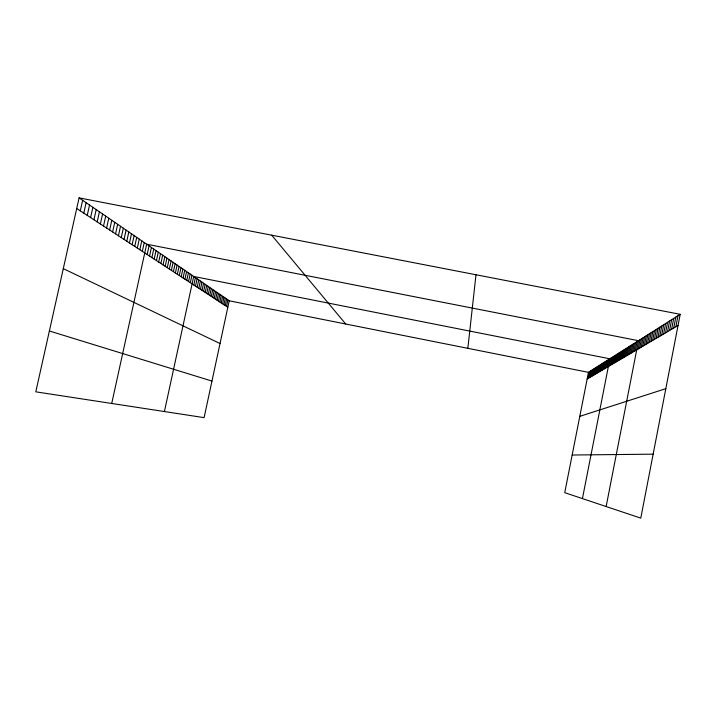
<?xml version="1.0" encoding="UTF-8"?>
<svg xmlns="http://www.w3.org/2000/svg" width="716" height="716" viewBox="0 0 716 716"><rect width="100%" height="100%" fill="white"/><g stroke="black" fill="none" stroke-linecap="round" stroke-linejoin="round"><path stroke-width="1.07" d="M467.843 348.325L475.997 274.756M669.55 330.479L671.635 319.739M671.617 329.262L673.711 318.423M673.711 328.026L675.832 317.081M675.859 326.765L677.998 315.711M680.2 314.315L640.775 518.133L564.736 492.671L588.471 372.347L680.2 314.315L79.091 197.867L35.8 391.831L204.105 417.634L229.218 300.81L79.091 197.867M628.362 354.715L630.062 346.034M629.704 353.928L631.414 345.184M631.065 353.131L632.783 344.315M632.443 352.317L634.179 343.429M633.848 351.484L635.602 342.534M635.28 350.652L637.043 341.621M606.139 506.534L638.502 340.691L146.673 244.21L111.723 403.466M638.207 348.925L639.988 339.751M639.701 348.048L641.5 338.793M641.223 347.153L643.04 337.827M642.771 346.24L644.606 336.833M644.346 345.309L646.19 335.831M645.948 344.369L647.81 334.811M647.577 343.411L649.457 333.763M649.233 342.436L651.13 332.707M650.925 341.442L652.831 331.633M652.634 340.431L654.558 330.532M654.379 339.402L656.321 329.423M656.16 338.355L658.12 328.286M657.968 337.29L659.946 327.131M659.812 336.207L661.799 325.959M661.691 335.106L663.696 324.76M663.598 333.978L665.629 323.534M665.549 332.833L667.589 322.29M667.527 331.669L669.594 321.028M587.925 378.513L589.241 371.864M588.704 378.057L590.02 371.362M589.483 377.601L590.816 370.87M590.279 377.135L591.613 370.36M591.076 376.661L592.418 369.85M591.89 376.186L593.242 369.331M592.714 375.694L594.074 368.803M593.546 375.211L594.907 368.275M594.387 374.71L595.757 367.738M595.238 374.208L596.625 367.192M596.097 373.707L597.493 366.637M596.974 373.188L598.37 366.082M597.86 372.669L599.265 365.518M598.755 372.141L600.169 364.945M599.659 371.613L601.082 364.363M600.581 371.067L602.013 363.782M601.512 370.521L602.953 363.182M602.451 369.966L603.901 362.582M603.409 369.402L604.868 361.974M604.376 368.838L605.843 361.356M605.351 368.257L606.828 360.73M606.345 367.675L607.83 360.094M607.356 367.084L608.851 359.459M582.43 498.596L609.88 358.805L193.705 276.457L164.403 411.548M609.414 365.867L610.936 358.134M610.48 365.241L612.01 357.454M611.553 364.605L613.093 356.774M612.645 363.97L614.194 356.076M613.755 363.316L615.312 355.369M614.874 362.654L616.44 354.653M616.011 361.983L617.595 353.928M617.165 361.303L618.758 353.185M618.338 360.613L619.94 352.442M619.528 359.915L621.139 351.681M620.736 359.208L622.356 350.912M621.962 358.483L623.591 350.124M623.197 357.758L624.853 349.336M624.459 357.015L626.124 348.531M625.739 356.264L627.413 347.707M627.037 355.494L628.729 346.884M203.621 291.412L205.161 284.315M205.188 292.432L206.718 285.38M206.736 293.444L208.249 286.436M208.267 294.446L209.77 287.474M209.77 295.431L211.265 288.503M211.265 296.406L212.75 289.515M212.733 297.364L214.209 290.517M214.191 298.321L215.659 291.51M215.632 299.261L217.091 292.495M217.046 300.183L218.496 293.462M218.452 301.105L219.893 294.419M219.839 302.009L221.271 295.359M221.208 302.904L222.631 296.299M222.569 303.79L223.983 297.221M223.911 304.667L225.316 298.133M225.236 305.535L226.632 299.037M226.542 306.385L227.93 299.923M171.393 270.353L173.138 262.351M173.406 271.668L175.134 263.73M175.393 272.966L177.112 265.081M177.353 274.246L179.054 266.415M179.286 275.508L180.978 267.73M181.193 276.752L182.866 269.028M183.072 277.987L184.737 270.308M184.925 279.195L186.581 271.57M186.751 280.386L188.398 272.814M188.559 281.567L190.188 274.049M190.331 282.731L191.96 275.257M193.803 284.995L195.405 277.62M195.495 286.105L197.079 278.775M197.16 287.188L198.735 279.911M198.806 288.271L200.373 281.03M200.435 289.327L201.993 282.14M202.037 290.374L203.586 283.232M139.826 249.732L141.777 240.853M142.314 251.352L144.247 242.545M147.165 254.52L149.071 245.848M149.537 256.077L151.425 247.468M151.873 257.599L153.743 249.061M154.173 259.103L156.025 250.627M156.437 260.579L158.281 252.166M158.666 262.038L160.5 253.688M160.867 263.479L162.684 255.182M163.033 264.893L164.832 256.659M165.172 266.289L166.953 258.118M167.276 267.659L169.048 259.55M169.343 269.019L171.106 260.964M106.603 228.028L108.778 218.228M109.638 230.006L111.794 220.286M112.618 231.957L114.748 222.318M115.553 233.864L117.657 224.314M118.426 235.752L120.521 226.274M121.264 237.596L123.331 228.207M124.047 239.421L126.097 230.105M126.786 241.211L128.817 231.966M129.48 242.966L131.493 233.801M132.129 244.702L134.125 235.609M134.733 246.402L136.72 237.381M137.302 248.076L139.271 239.135M80.29 210.826L82.635 200.301M83.799 213.117L86.117 202.691M87.236 215.364L89.536 205.027M90.61 217.575L92.892 207.327M93.93 219.74L96.186 209.591M97.179 221.871L99.417 211.802M100.383 223.956L102.594 213.986M103.525 226.005L105.708 216.125M587.165 378.961L678.043 325.485M579.79 416.354L665.817 388.672M572.165 455.018L653.153 454.168M229.218 300.81L588.471 372.347M49.386 330.98L211.963 381.073M63.294 268.643L220.036 343.537M76.719 208.499L227.84 307.236M271.704 235.179L345.712 324.008"/></g></svg>
